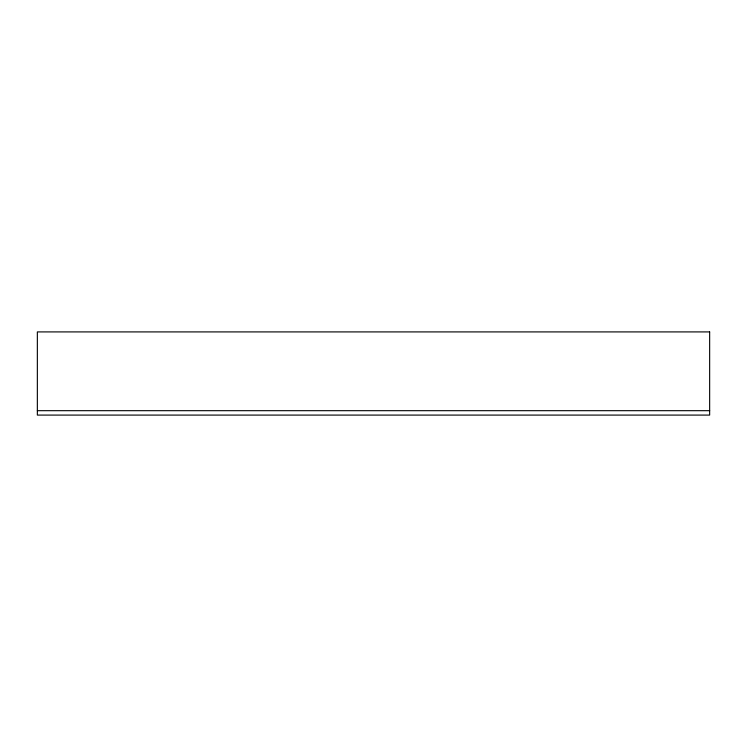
<?xml version="1.0" encoding="UTF-8"?>
<svg xmlns="http://www.w3.org/2000/svg" width="747" height="747" viewBox="0 0 747 747"><rect width="100%" height="100%" fill="white"/><g stroke="black" fill="none" stroke-linecap="round" stroke-linejoin="round"><path stroke-width="1.12" d="M37.35 410.682L709.65 410.682M709.65 331.911L37.35 331.911L37.35 415.089L709.65 415.089L709.65 331.911"/></g></svg>
